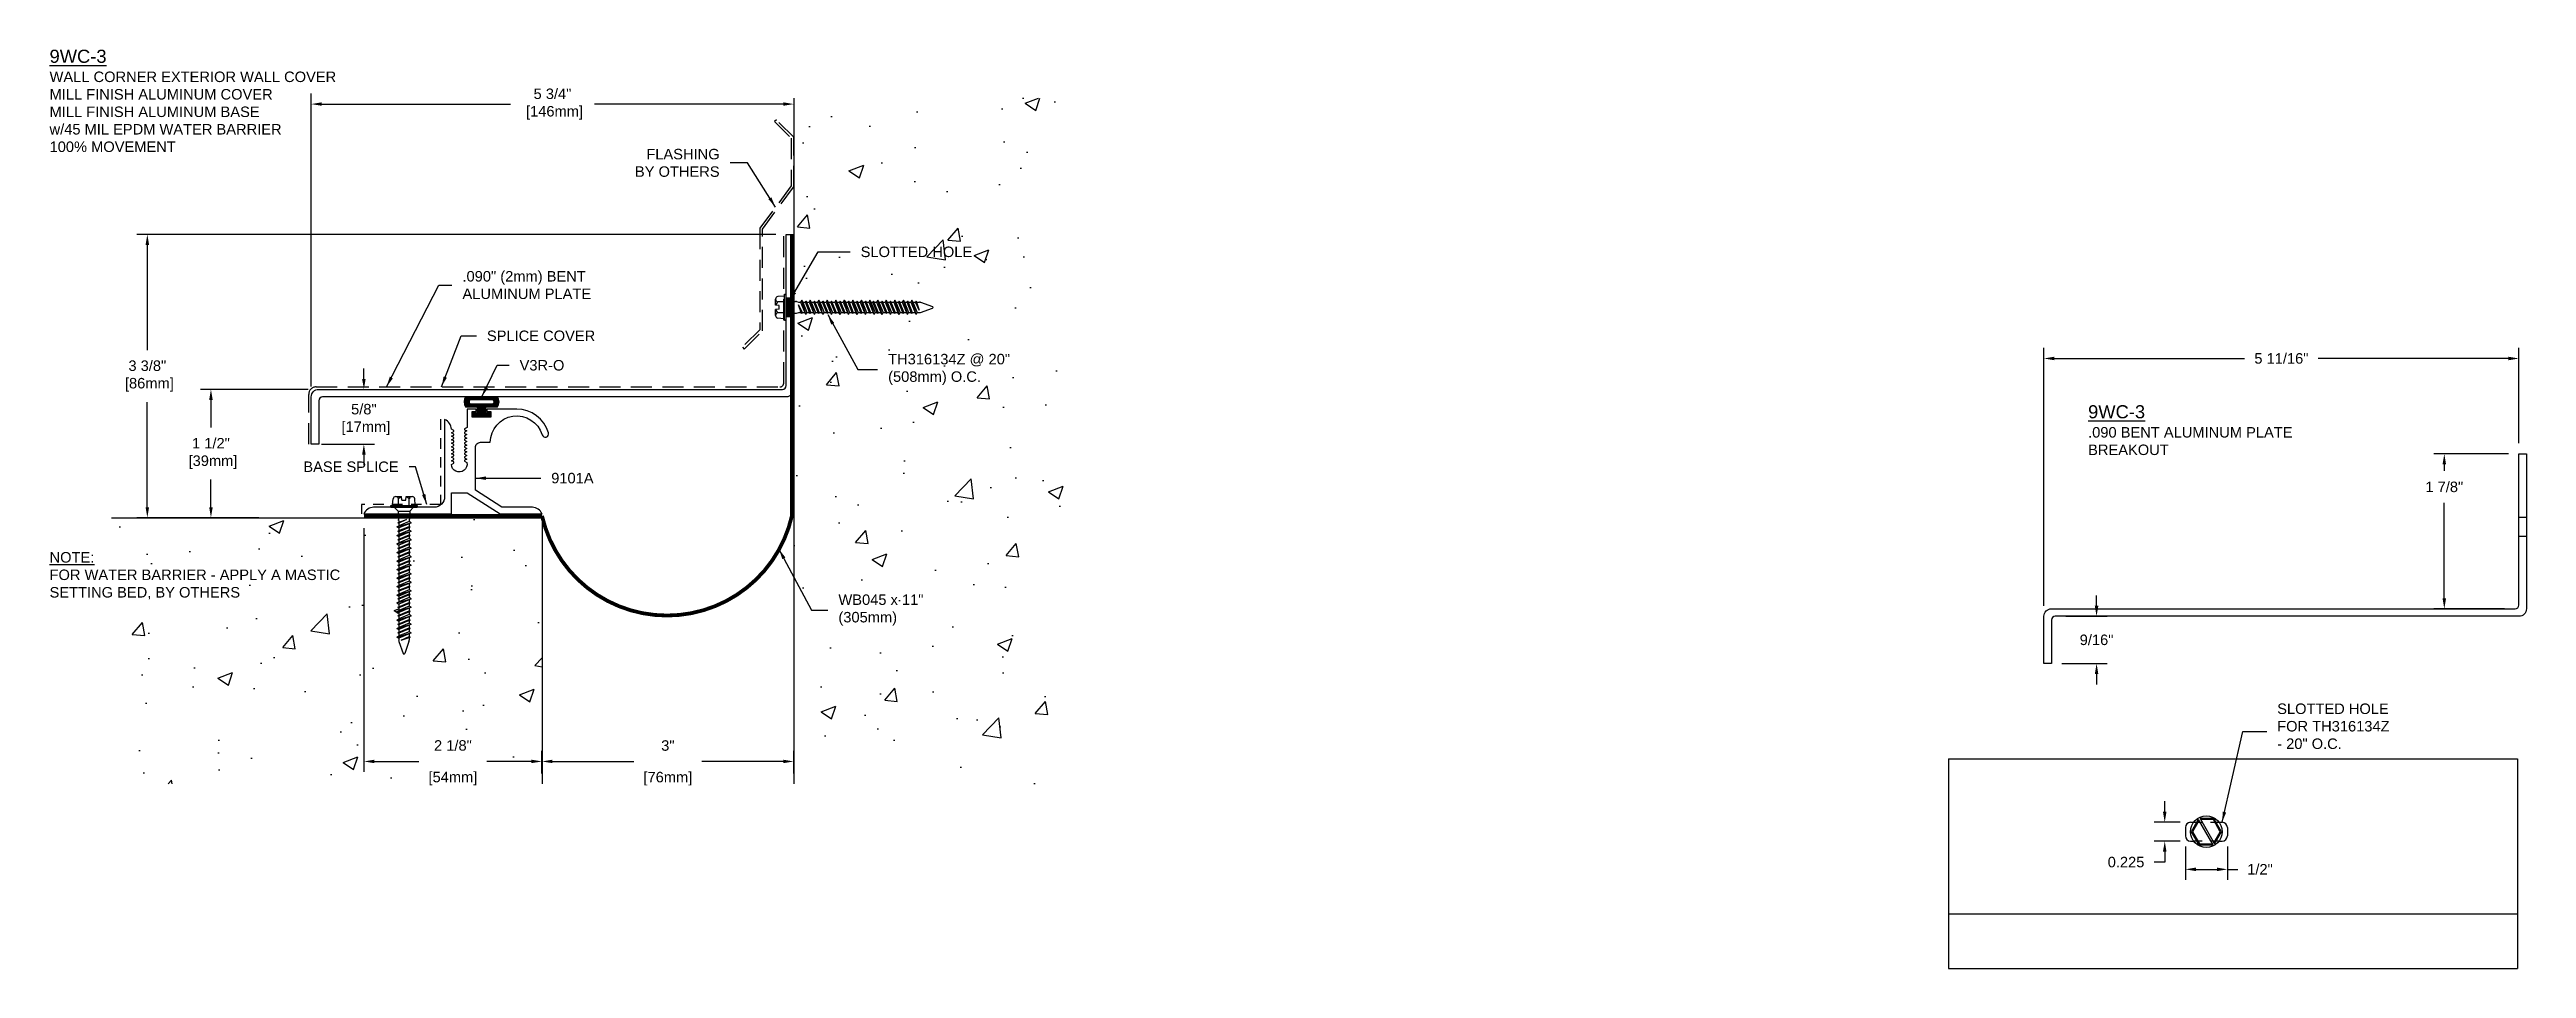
# Model space of a CAD drawing. Header units: inches. Extents: x 1.6 to 31.1, y 1.3 to 12.3.
import ezdxf

# ---------------------------------------------------------------- set-up
doc = ezdxf.new("R2010")
doc.units = ezdxf.units.IN
doc.header["$MEASUREMENT"] = 0
doc.linetypes.add('DASHED2', pattern=[0.375, 0.25, -0.125])
doc.linetypes.add('HIDDEN', pattern=[0.375, 0.25, -0.125])
for name, color, linetype in [('ANCHORS', 4, 'Continuous'), ('CONDITIONS', 1, 'Continuous'), ('DIMENSIONS', 3, 'Continuous'), ('FILLERS', 2, 'Continuous'), ('METALS', 7, 'Continuous'), ('TEXT', 2, 'Continuous')]:
    doc.layers.add(name, color=color, linetype=linetype)
doc.styles.add('ARIAL', font='arial.ttf')
doc.dimstyles.new('ARIAL', dxfattribs={"dimtxt": 0.125, "dimasz": 0.125, "dimexe": 0.125, "dimexo": 0.125, "dimgap": 0.125, "dimtad": 0, "dimtih": 1, "dimtoh": 1, "dimdec": 4, "dimzin": 3, "dimdsep": 46, "dimlunit": 4, "dimtxsty": 'ARIAL', "dimcen": 0.125, "dimadec": 0, "dimazin": 0, "dimtfac": 1, "dimtdec": 4, "dimtofl": 0, "dimtmove": 0, "dimatfit": 3, "dimfxl": 0, "dimfrac": 2, "dimtolj": 1, "dimtzin": 0, "dimarcsym": 0})

# ---------------------------------------------------------------- blocks, each defined once
blk = doc.blocks.new('TH-316134')
for p, q in [((-0.157, 0.019), (0.157, 0.019)), ((-0.157, 0), (-0.157, 0.019)), ((-0.157, 0), (0.157, 0)), ((-0.135, 0.029), (-0.129, 0.1)), ((-0.115, 0), (-0.07, -0.045)), ((-0.097, 0.127), (-0.027, 0.127)), ((-0.065, 0.019), (-0.065, 0.1)), ((-0.023, 0.083), (-0.027, 0.127)), ((-0.023, 0.083), (0.023, 0.083)), ((0.023, 0.083), (0.027, 0.127)), ((0.027, 0.127), (0.097, 0.127)), ((0.064, 0.019), (0.064, 0.1)), ((0.115, 0), (0.07, -0.045)), ((0.135, 0.029), (0.129, 0.1)), ((0.157, 0.019), (0.157, 0)), ((-0.086, -0.234), (0.086, -0.184)), ((-0.086, -0.234), (-0.062, -0.221)), ((-0.086, -0.234), (-0.062, -0.247)), ((-0.086, -0.336), (0.086, -0.285)), ((-0.074, -0.184), (0.032, -0.147)), ((-0.074, -0.184), (-0.062, -0.177)), ((-0.074, -0.184), (-0.062, -0.19)), ((-0.074, -0.285), (0.074, -0.234)), ((-0.074, -0.285), (-0.062, -0.279)), ((-0.074, -0.285), (-0.062, -0.291)), ((-0.07, -0.045), (0.07, -0.045)), ((-0.07, -0.045), (-0.07, -0.112)), ((-0.069, -0.122), (-0.063, -0.148)), ((0.032, -0.147), (-0.062, -0.19)), ((-0.062, -0.177), (0.032, -0.147)), ((-0.062, -0.157), (-0.062, -0.177)), ((0.062, -0.171), (-0.062, -0.221)), ((-0.062, -0.19), (-0.062, -0.221)), ((0.062, -0.197), (-0.062, -0.247)), ((-0.062, -0.279), (0.062, -0.228)), ((0.062, -0.241), (-0.062, -0.291)), ((-0.062, -0.247), (-0.062, -0.279)), ((0.062, -0.272), (-0.062, -0.323)), ((-0.062, -0.291), (-0.062, -0.323)), ((0.062, -0.157), (0.062, -0.171)), ((0.086, -0.184), (0.062, -0.171)), ((0.086, -0.184), (0.062, -0.197)), ((0.062, -0.197), (0.062, -0.228)), ((0.074, -0.234), (0.062, -0.228)), ((0.074, -0.234), (0.062, -0.241)), ((0.062, -0.241), (0.062, -0.272)), ((0.086, -0.285), (0.062, -0.272)), ((0.086, -0.285), (0.062, -0.298)), ((0.069, -0.122), (0.063, -0.148)), ((0.07, -0.045), (0.07, -0.112)), ((-0.086, -0.336), (-0.062, -0.323)), ((-0.086, -0.336), (-0.062, -0.349)), ((-0.086, -0.437), (0.086, -0.387)), ((-0.086, -0.437), (-0.062, -0.425)), ((-0.086, -0.437), (-0.062, -0.45)), ((-0.086, -0.539), (0.086, -0.488)), ((-0.086, -0.539), (-0.062, -0.526)), ((-0.086, -0.539), (-0.062, -0.552)), ((-0.086, -0.641), (0.086, -0.59)), ((-0.074, -0.387), (0.074, -0.336)), ((-0.074, -0.387), (-0.062, -0.381)), ((-0.074, -0.387), (-0.062, -0.393)), ((-0.074, -0.488), (0.074, -0.437)), ((-0.074, -0.488), (-0.062, -0.482)), ((-0.074, -0.488), (-0.062, -0.494)), ((-0.074, -0.59), (0.074, -0.539)), ((-0.074, -0.59), (-0.062, -0.584)), ((-0.074, -0.59), (-0.062, -0.596)), ((0.062, -0.298), (-0.062, -0.349)), ((-0.062, -0.381), (0.062, -0.33)), ((0.062, -0.342), (-0.062, -0.393)), ((-0.062, -0.349), (-0.062, -0.381)), ((0.062, -0.374), (-0.062, -0.425)), ((-0.062, -0.393), (-0.062, -0.425)), ((0.062, -0.4), (-0.062, -0.45)), ((-0.062, -0.482), (0.062, -0.431)), ((0.062, -0.444), (-0.062, -0.494)), ((-0.062, -0.45), (-0.062, -0.482)), ((0.062, -0.475), (-0.062, -0.526)), ((-0.062, -0.494), (-0.062, -0.526)), ((0.062, -0.501), (-0.062, -0.552)), ((-0.062, -0.584), (0.062, -0.533)), ((0.062, -0.545), (-0.062, -0.596)), ((-0.062, -0.552), (-0.062, -0.584)), ((0.062, -0.577), (-0.062, -0.628)), ((0.062, -0.298), (0.062, -0.33)), ((0.074, -0.336), (0.062, -0.33)), ((0.074, -0.336), (0.062, -0.342)), ((0.062, -0.342), (0.062, -0.374)), ((0.086, -0.387), (0.062, -0.374)), ((0.086, -0.387), (0.062, -0.4)), ((0.062, -0.4), (0.062, -0.431)), ((0.074, -0.437), (0.062, -0.431)), ((0.074, -0.437), (0.062, -0.444)), ((0.062, -0.444), (0.062, -0.475)), ((0.086, -0.488), (0.062, -0.475)), ((0.086, -0.488), (0.062, -0.501)), ((0.062, -0.501), (0.062, -0.533)), ((0.074, -0.539), (0.062, -0.533)), ((0.074, -0.539), (0.062, -0.545)), ((0.062, -0.545), (0.062, -0.577)), ((0.086, -0.59), (0.062, -0.577)), ((0.086, -0.59), (0.062, -0.603)), ((-0.086, -0.641), (-0.062, -0.628)), ((-0.086, -0.641), (-0.062, -0.654)), ((-0.086, -0.742), (0.086, -0.691)), ((-0.086, -0.742), (-0.062, -0.729)), ((-0.086, -0.742), (-0.062, -0.755)), ((-0.086, -0.844), (0.086, -0.793)), ((-0.086, -0.844), (-0.062, -0.831)), ((-0.086, -0.844), (-0.062, -0.857)), ((-0.074, -0.691), (0.074, -0.641)), ((-0.074, -0.691), (-0.062, -0.685)), ((-0.074, -0.691), (-0.062, -0.698)), ((-0.074, -0.793), (0.074, -0.742)), ((-0.074, -0.793), (-0.062, -0.787)), ((-0.074, -0.793), (-0.062, -0.799)), ((-0.074, -0.895), (0.074, -0.844)), ((-0.062, -0.596), (-0.062, -0.628)), ((0.062, -0.603), (-0.062, -0.654)), ((-0.062, -0.685), (0.062, -0.634)), ((0.062, -0.647), (-0.062, -0.698)), ((-0.062, -0.654), (-0.062, -0.685)), ((0.062, -0.678), (-0.062, -0.729)), ((-0.062, -0.698), (-0.062, -0.729)), ((0.062, -0.704), (-0.062, -0.755)), ((-0.062, -0.787), (0.062, -0.736)), ((0.062, -0.748), (-0.062, -0.799)), ((-0.062, -0.755), (-0.062, -0.787)), ((0.062, -0.78), (-0.062, -0.831)), ((-0.062, -0.799), (-0.062, -0.831)), ((0.062, -0.806), (-0.062, -0.857)), ((-0.062, -0.888), (0.062, -0.838)), ((0.062, -0.85), (-0.062, -0.901)), ((-0.062, -0.857), (-0.062, -0.888)), ((0.062, -0.882), (-0.062, -0.932)), ((0.062, -0.603), (0.062, -0.634)), ((0.074, -0.641), (0.062, -0.634)), ((0.074, -0.641), (0.062, -0.647)), ((0.062, -0.647), (0.062, -0.678)), ((0.086, -0.691), (0.062, -0.678)), ((0.086, -0.691), (0.062, -0.704)), ((0.062, -0.704), (0.062, -0.736)), ((0.074, -0.742), (0.062, -0.736)), ((0.074, -0.742), (0.062, -0.748)), ((0.062, -0.748), (0.062, -0.78)), ((0.086, -0.793), (0.062, -0.78)), ((0.086, -0.793), (0.062, -0.806)), ((0.062, -0.806), (0.062, -0.838)), ((0.074, -0.844), (0.062, -0.838)), ((0.074, -0.844), (0.062, -0.85)), ((0.062, -0.85), (0.062, -0.882)), ((0.086, -0.895), (0.062, -0.882)), ((-0.086, -0.945), (0.086, -0.895)), ((-0.086, -0.945), (-0.062, -0.932)), ((-0.086, -0.945), (-0.062, -0.958)), ((-0.086, -1.047), (0.086, -0.996)), ((-0.086, -1.047), (-0.062, -1.034)), ((-0.086, -1.047), (-0.062, -1.06)), ((-0.086, -1.141), (0.086, -1.09)), ((-0.086, -1.141), (-0.062, -1.128)), ((-0.086, -1.141), (-0.062, -1.154)), ((-0.074, -0.895), (-0.062, -0.888)), ((-0.074, -0.895), (-0.062, -0.901)), ((-0.074, -0.996), (0.074, -0.945)), ((-0.074, -0.996), (-0.062, -0.99)), ((-0.074, -0.996), (-0.062, -1.002)), ((-0.074, -1.09), (0.074, -1.039)), ((-0.074, -1.09), (-0.062, -1.084)), ((-0.074, -1.09), (-0.062, -1.096)), ((-0.074, -1.191), (0.074, -1.141)), ((-0.062, -0.901), (-0.062, -0.932)), ((0.062, -0.907), (-0.062, -0.958)), ((-0.062, -0.99), (0.062, -0.939)), ((0.062, -0.951), (-0.062, -1.002)), ((-0.062, -0.958), (-0.062, -0.99)), ((0.062, -0.983), (-0.062, -1.034)), ((-0.062, -1.002), (-0.062, -1.034)), ((0.062, -1.009), (-0.062, -1.06)), ((-0.062, -1.084), (0.062, -1.033)), ((0.062, -1.045), (-0.062, -1.096)), ((-0.062, -1.052), (-0.062, -1.084)), ((0.062, -1.077), (-0.062, -1.128)), ((-0.062, -1.096), (-0.062, -1.128)), ((0.062, -1.103), (-0.062, -1.154)), ((-0.062, -1.185), (0.062, -1.134)), ((0.062, -1.147), (-0.062, -1.198)), ((-0.062, -1.154), (-0.062, -1.185)), ((0.062, -1.178), (-0.062, -1.229)), ((0.086, -0.895), (0.062, -0.907)), ((0.062, -0.907), (0.062, -0.939)), ((0.074, -0.945), (0.062, -0.939)), ((0.074, -0.945), (0.062, -0.951)), ((0.062, -0.951), (0.062, -0.983)), ((0.086, -0.996), (0.062, -0.983)), ((0.086, -0.996), (0.062, -1.009)), ((0.062, -1.001), (0.062, -1.033)), ((0.074, -1.039), (0.062, -1.033)), ((0.074, -1.039), (0.062, -1.045)), ((0.062, -1.045), (0.062, -1.077)), ((0.086, -1.09), (0.062, -1.077)), ((0.086, -1.09), (0.062, -1.103)), ((0.062, -1.103), (0.062, -1.134)), ((0.074, -1.141), (0.062, -1.134)), ((0.074, -1.141), (0.062, -1.147)), ((0.062, -1.147), (0.062, -1.178)), ((0.086, -1.191), (0.062, -1.178)), ((-0.086, -1.242), (0.086, -1.191)), ((-0.086, -1.242), (-0.062, -1.229)), ((-0.086, -1.242), (-0.062, -1.255)), ((-0.086, -1.344), (0.086, -1.293)), ((-0.086, -1.344), (-0.062, -1.331)), ((-0.086, -1.344), (-0.062, -1.357)), ((-0.086, -1.445), (0.086, -1.395)), ((-0.086, -1.445), (-0.062, -1.432)), ((-0.086, -1.445), (-0.062, -1.458)), ((-0.074, -1.191), (-0.062, -1.185)), ((-0.074, -1.191), (-0.062, -1.198)), ((-0.074, -1.293), (0.074, -1.242)), ((-0.074, -1.293), (-0.062, -1.287)), ((-0.074, -1.293), (-0.062, -1.299)), ((-0.074, -1.395), (0.074, -1.344)), ((-0.074, -1.395), (-0.062, -1.388)), ((-0.074, -1.395), (-0.062, -1.401)), ((-0.074, -1.496), (0.074, -1.445)), ((-0.062, -1.198), (-0.062, -1.229)), ((0.062, -1.204), (-0.062, -1.255)), ((-0.062, -1.287), (0.062, -1.236)), ((0.062, -1.248), (-0.062, -1.299)), ((-0.062, -1.255), (-0.062, -1.287)), ((0.062, -1.28), (-0.062, -1.331)), ((-0.062, -1.299), (-0.062, -1.331)), ((0.062, -1.306), (-0.062, -1.357)), ((-0.062, -1.388), (0.062, -1.338)), ((0.062, -1.35), (-0.062, -1.401)), ((-0.062, -1.357), (-0.062, -1.388)), ((0.062, -1.382), (-0.062, -1.432)), ((-0.062, -1.401), (-0.062, -1.432)), ((0.062, -1.407), (-0.062, -1.458)), ((-0.062, -1.49), (0.062, -1.439)), ((0.062, -1.451), (-0.062, -1.502)), ((-0.062, -1.458), (-0.062, -1.49)), ((0.086, -1.191), (0.062, -1.204)), ((0.062, -1.204), (0.062, -1.236)), ((0.074, -1.242), (0.062, -1.236)), ((0.074, -1.242), (0.062, -1.248)), ((0.062, -1.248), (0.062, -1.28)), ((0.086, -1.293), (0.062, -1.28)), ((0.086, -1.293), (0.062, -1.306)), ((0.062, -1.306), (0.062, -1.338)), ((0.074, -1.344), (0.062, -1.338)), ((0.074, -1.344), (0.062, -1.35)), ((0.062, -1.35), (0.062, -1.382)), ((0.086, -1.395), (0.062, -1.382)), ((0.086, -1.395), (0.062, -1.407)), ((0.062, -1.407), (0.062, -1.439)), ((0.074, -1.445), (0.062, -1.439)), ((0.074, -1.445), (0.062, -1.451)), ((0.062, -1.451), (0.062, -1.483)), ((-0.086, -1.547), (0.086, -1.496)), ((-0.086, -1.547), (-0.062, -1.534)), ((-0.086, -1.547), (-0.062, -1.56)), ((-0.074, -1.496), (-0.062, -1.49)), ((-0.074, -1.496), (-0.062, -1.502)), ((0.062, -1.483), (-0.062, -1.534)), ((-0.062, -1.502), (-0.062, -1.534)), ((0.062, -1.509), (-0.062, -1.56)), ((-0.062, -1.56), (-0.062, -1.586)), ((-0.06, -1.601), (-0.01, -1.744)), ((-0.034, -1.584), (0.062, -1.541)), ((-0.034, -1.584), (0.074, -1.547)), ((0.062, -1.553), (-0.034, -1.584)), ((0.06, -1.601), (0.01, -1.744)), ((0.086, -1.496), (0.062, -1.483)), ((0.086, -1.496), (0.062, -1.509)), ((0.062, -1.509), (0.062, -1.541)), ((0.074, -1.547), (0.062, -1.541)), ((0.074, -1.547), (0.062, -1.553)), ((0.062, -1.553), (0.062, -1.586))]:
    blk.add_line(p, q)
for centre, radius, start, end in [((-0.146, 0.03), 0.0112, 270, 355), ((-0.097, 0.095), 0.0327, 9.285, 170.715), ((0, 0.038), 0.0896, 107.4215, 136.0407), ((0, 0.038), 0.0896, 43.9593, 72.5785), ((0.097, 0.095), 0.0327, 9.285, 170.715), ((0.146, 0.03), 0.0112, 185, 270), ((-0.023, -0.112), 0.0465, 180, 191.9357), ((-0.109, -0.157), 0.0465, 0, 11.9357), ((0.109, -0.157), 0.0465, 168.0643, 180), ((0.023, -0.112), 0.0465, 348.0643, 0), ((-0.016, -1.586), 0.0465, 180, 199.3058), ((0, -1.739), 0.0106, 204.1001, 335.8999), ((0.016, -1.586), 0.0465, 340.6942, 0)]:
    blk.add_arc(centre, radius, start, end)
blk = doc.blocks.new('TH316134')
blk.add_blockref('TH-316134', (0, 0))
blk = doc.blocks.new('*D3')
at = {"layer": 'Defpoints', "color": 0}
for p in [(4.769, 8.25), (3.485, 6.72), (4.179, 6.72)]:
    blk.add_point(p, dxfattribs=at)
at = {"layer": 'DIMENSIONS', "color": 0, "lineweight": -2}
for p, q in [((4.644, 8.25), (3.36, 8.25)), ((3.485, 8.125), (3.485, 7.795)), ((3.485, 6.845), (3.485, 7.174)), ((4.054, 6.72), (3.36, 6.72))]:
    blk.add_line(p, q, dxfattribs=at)
at = {"layer": 'DIMENSIONS', "color": 0}
for points in [[(3.464, 8.125), (3.506, 8.125), (3.485, 8.25)], [(3.464, 6.845), (3.506, 6.845), (3.485, 6.72)]]:
    blk.add_solid(points, dxfattribs=at)
at = {"layer": 'DIMENSIONS', "color": 0, "insert": (3.485, 7.485), "char_height": 0.125, "attachment_point": 5, "style": 'ARIAL'}
blk.add_mtext('\\A1;1 1/2"\\P [39mm]', dxfattribs=at)
blk = doc.blocks.new('*D4')
at = {"layer": 'Defpoints', "color": 0}
for p in [(5.307, 6.72), (7.429, 3.815), (7.429, 3.547)]:
    blk.add_point(p, dxfattribs=at)
at = {"layer": 'DIMENSIONS', "color": 0, "lineweight": -2}
for p, q in [((5.307, 6.595), (5.307, 3.69)), ((7.429, 3.672), (7.429, 3.94)), ((5.432, 3.815), (5.963, 3.815)), ((7.304, 3.815), (6.772, 3.815))]:
    blk.add_line(p, q, dxfattribs=at)
at = {"layer": 'DIMENSIONS', "color": 0}
for points in [[(5.432, 3.836), (5.432, 3.795), (5.307, 3.815)], [(7.304, 3.836), (7.304, 3.795), (7.429, 3.815)]]:
    blk.add_solid(points, dxfattribs=at)
at = {"layer": 'DIMENSIONS', "color": 0, "char_height": 0.125, "attachment_point": 5, "style": 'ARIAL'}
for s, insert in [('\\A1;2 1/8"', (6.368, 4.005)), ('\\A1;[54mm]', (6.368, 3.611))]:
    blk.add_mtext(s, dxfattribs=dict(at, insert=insert))
blk = doc.blocks.new('*D5')
at = {"layer": 'Defpoints', "color": 0}
for p in [(4.769, 8.25), (4.679, 7.597), (5.307, 7.597)]:
    blk.add_point(p, dxfattribs=at)
at = {"layer": 'DIMENSIONS', "color": 0, "lineweight": -2}
for p, q in [((5.307, 8.375), (5.307, 8.5)), ((4.894, 8.25), (5.432, 8.25)), ((4.804, 7.597), (5.432, 7.597)), ((5.307, 7.472), (5.307, 7.347))]:
    blk.add_line(p, q, dxfattribs=at)
at = {"layer": 'DIMENSIONS', "color": 0}
for points in [[(5.286, 8.375), (5.328, 8.375), (5.307, 8.25)], [(5.286, 7.472), (5.328, 7.472), (5.307, 7.597)]]:
    blk.add_solid(points, dxfattribs=at)
at = {"layer": 'DIMENSIONS', "color": 0, "insert": (5.307, 7.891), "char_height": 0.125, "attachment_point": 5, "style": 'ARIAL'}
blk.add_mtext('\\A1;5/8"\\P [17mm]', dxfattribs=at)
blk = doc.blocks.new('*D6')
at = {"layer": 'Defpoints', "color": 0}
for p in [(7.429, 3.547), (10.429, 3.815), (10.429, 3.547)]:
    blk.add_point(p, dxfattribs=at)
at = {"layer": 'DIMENSIONS', "color": 0, "lineweight": -2}
for p, q in [((7.429, 3.672), (7.429, 3.94)), ((10.429, 3.672), (10.429, 3.94)), ((7.554, 3.815), (8.525, 3.815)), ((10.304, 3.815), (9.334, 3.815))]:
    blk.add_line(p, q, dxfattribs=at)
at = {"layer": 'DIMENSIONS', "color": 0}
for points in [[(7.554, 3.836), (7.554, 3.795), (7.429, 3.815)], [(10.304, 3.836), (10.304, 3.795), (10.429, 3.815)]]:
    blk.add_solid(points, dxfattribs=at)
at = {"layer": 'DIMENSIONS', "color": 0, "char_height": 0.125, "attachment_point": 5, "style": 'ARIAL'}
for s, insert in [('\\A1;3"', (8.929, 4.004)), ('\\A1;[76mm]', (8.929, 3.61))]:
    blk.add_mtext(s, dxfattribs=dict(at, insert=insert))
blk = doc.blocks.new('*D7')
at = {"layer": 'Defpoints', "color": 0}
for p in [(10.429, 11.72), (10.429, 11.65), (4.679, 8.16)]:
    blk.add_point(p, dxfattribs=at)
at = {"layer": 'DIMENSIONS', "color": 0, "lineweight": -2}
for p, q in [((4.679, 8.285), (4.679, 11.775)), ((4.804, 11.65), (7.053, 11.65)), ((10.304, 11.65), (8.056, 11.65)), ((10.429, 11.595), (10.429, 11.525))]:
    blk.add_line(p, q, dxfattribs=at)
at = {"layer": 'DIMENSIONS', "color": 0}
for points in [[(4.804, 11.671), (4.804, 11.63), (4.679, 11.65)], [(10.304, 11.671), (10.304, 11.63), (10.429, 11.65)]]:
    blk.add_solid(points, dxfattribs=at)
at = {"layer": 'DIMENSIONS', "color": 0, "insert": (7.554, 11.65), "char_height": 0.125, "attachment_point": 5, "style": 'ARIAL'}
blk.add_mtext('\\A1;5 3/4"\\P [146mm]', dxfattribs=at)
blk = doc.blocks.new('9101a')
blk.add_lwpolyline([(-0.925, 0.836), (-0.897, 0.822), (-0.925, 0.807), (-0.925, 0.795), (-0.897, 0.78), (-0.925, 0.766), (-0.925, 0.753), (-0.897, 0.739), (-0.925, 0.724), (-0.925, 0.711), (-0.897, 0.697), (-0.925, 0.682), (-0.925, 0.67), (-0.897, 0.655), (-0.925, 0.641), (-0.925, 0.628), (-0.895, 0.613, -1.093785), (-1.08, 0.591), (-1.049, 0.607), (-1.049, 0.62), (-1.077, 0.634), (-1.049, 0.649), (-1.049, 0.661), (-1.077, 0.676), (-1.049, 0.691), (-1.049, 0.703), (-1.077, 0.718), (-1.049, 0.732), (-1.049, 0.745), (-1.077, 0.759), (-1.049, 0.774), (-1.049, 0.786), (-1.077, 0.801), (-1.049, 0.816), (-1.049, 0.828), (-1.077, 0.843), (-1.049, 0.857), (-1.049, 0.87), (-1.077, 0.884), (-1.049, 0.899), (-1.049, 0.911), (-1.077, 0.926), (-1.049, 0.941), (-1.049, 0.953), (-1.077, 0.968), (-1.049, 0.982), (-1.049, 0.995), (-1.08, 1.011, 0.304337), (-1.16, 1.125), (-1.16, 0.205, -0.414214), (-1.285, 0.08), (-2.006, 0.08, 0.310805), (-2.123, 0), (-1.08, 0), (-1.08, 0.25), (-0.89, 0.25), (-0.5, 0), (0, 0, 0.306943), (-0.115, 0.08), (-0.477, 0.08), (-0.793, 0.283), (-0.793, 0.792, -0.414214), (-0.731, 0.854), (-0.616, 0.854, -0.865696), (0.001, 0.944, 1), (0.078, 0.966, 0.330951), (-0.301, 1.25), (-0.658, 1.25), (-0.658, 1.22), (-0.608, 1.22), (-0.608, 1.152), (-0.833, 1.152), (-0.833, 1.22), (-0.783, 1.22), (-0.783, 1.25), (-0.893, 1.25), (-0.893, 1.032), (-0.925, 1.016), (-0.925, 1.003), (-0.897, 0.989), (-0.925, 0.974), (-0.925, 0.961), (-0.897, 0.947), (-0.925, 0.932), (-0.925, 0.92), (-0.897, 0.905), (-0.925, 0.891), (-0.925, 0.878), (-0.897, 0.864), (-0.925, 0.849)], format="xyb", close=True)
blk = doc.blocks.new('V3Rb')
h = blk.add_hatch()
h.set_pattern_fill('NET', color=256, scale=0.1, angle=45, style=0)
h.set_pattern_definition([(45, (-6.708764, -7.902333), (-0.008838835, 0.008838835), []), (135, (-6.708764, -7.902333), (-0.008838835, -0.008838835), [])])
h.paths.add_polyline_path([(0.189, 0.227), (-0.189, 0.227, 0.336159), (-0.189, 0.11), (-0.053, 0.11), (-0.053, 0.035), (-0.108, 0.035), (-0.108, 0), (0.108, 0), (0.108, 0.035), (0.052, 0.035), (0.052, 0.11), (0.15, 0.11), (0.189, 0.11, 0.336159)])
h.paths.add_polyline_path([(0.136, 0.142), (-0.136, 0.142, -0.325717), (-0.136, 0.196), (0.136, 0.196, -0.325717)], flags=16)
blk.add_lwpolyline([(0.189, 0.11, 0.336159), (0.189, 0.227), (-0.189, 0.227, 0.336159), (-0.189, 0.11), (-0.053, 0.11), (-0.053, 0.035), (-0.108, 0.035), (-0.108, 0), (0.108, 0), (0.108, 0.035), (0.052, 0.035), (0.052, 0.11), (0.189, 0.11)], format="xyb")
blk.add_lwpolyline([(0.136, 0.196, -0.325717), (0.136, 0.142), (-0.136, 0.142, -0.325717), (-0.136, 0.196)], format="xyb", close=True)
blk = doc.blocks.new('*D9')
at = {"layer": 'Defpoints', "color": 0}
for p in [(2.727, 10.097), (10.339, 10.097), (4.179, 6.72)]:
    blk.add_point(p, dxfattribs=at)
at = {"layer": 'DIMENSIONS', "color": 0, "lineweight": -2}
for p, q in [((10.214, 10.097), (2.602, 10.097)), ((2.727, 9.972), (2.727, 8.719)), ((2.727, 6.845), (2.727, 8.098)), ((4.054, 6.72), (2.602, 6.72))]:
    blk.add_line(p, q, dxfattribs=at)
at = {"layer": 'DIMENSIONS', "color": 0}
for points in [[(2.706, 9.972), (2.748, 9.972), (2.727, 10.097)], [(2.706, 6.845), (2.748, 6.845), (2.727, 6.72)]]:
    blk.add_solid(points, dxfattribs=at)
at = {"layer": 'DIMENSIONS', "color": 0, "insert": (2.727, 8.409), "char_height": 0.125, "attachment_point": 5, "style": 'ARIAL'}
blk.add_mtext('\\A1;3 3/8"\\P [86mm]', dxfattribs=at)
blk = doc.blocks.new('*D10')
at = {"layer": 'Defpoints', "color": 0}
for p in [(25.323, 8.618), (30.983, 7.482), (25.323, 5.545)]:
    blk.add_point(p, dxfattribs=at)
at = {"layer": 'DIMENSIONS', "color": 0, "lineweight": -2}
for p, q in [((25.323, 5.67), (25.323, 8.743)), ((25.448, 8.618), (27.713, 8.618)), ((30.858, 8.618), (28.592, 8.618)), ((30.983, 7.607), (30.983, 8.743))]:
    blk.add_line(p, q, dxfattribs=at)
at = {"layer": 'DIMENSIONS', "color": 0}
for points in [[(25.448, 8.639), (25.448, 8.597), (25.323, 8.618)], [(30.858, 8.639), (30.858, 8.597), (30.983, 8.618)]]:
    blk.add_solid(points, dxfattribs=at)
at = {"layer": 'DIMENSIONS', "color": 0, "insert": (28.153, 8.618), "char_height": 0.125, "attachment_point": 5, "style": 'ARIAL'}
blk.add_mtext('\\A1;5 11/16"', dxfattribs=at)
blk = doc.blocks.new('*D11')
at = {"layer": 'Defpoints', "color": 0}
for p in [(25.458, 5.545), (25.951, 5.545), (25.413, 4.982)]:
    blk.add_point(p, dxfattribs=at)
at = {"layer": 'DIMENSIONS', "color": 0, "lineweight": -2}
for p, q in [((25.951, 5.67), (25.951, 5.795)), ((25.583, 5.545), (26.076, 5.545)), ((25.538, 4.982), (26.076, 4.982)), ((25.951, 4.857), (25.951, 4.732))]:
    blk.add_line(p, q, dxfattribs=at)
at = {"layer": 'DIMENSIONS', "color": 0}
for points in [[(25.93, 5.67), (25.972, 5.67), (25.951, 5.545)], [(25.93, 4.857), (25.972, 4.857), (25.951, 4.982)]]:
    blk.add_solid(points, dxfattribs=at)
at = {"layer": 'DIMENSIONS', "color": 0, "insert": (25.951, 5.264), "char_height": 0.125, "attachment_point": 5, "style": 'ARIAL'}
blk.add_mtext('\\A1;9/16"', dxfattribs=at)
blk = doc.blocks.new('*D12')
at = {"layer": 'Defpoints', "color": 0}
for p in [(30.983, 7.482), (30.094, 5.635), (30.938, 5.635)]:
    blk.add_point(p, dxfattribs=at)
at = {"layer": 'DIMENSIONS', "color": 0, "lineweight": -2}
for p, q in [((30.858, 7.482), (29.969, 7.482)), ((30.094, 7.357), (30.094, 7.277)), ((30.094, 5.76), (30.094, 6.898)), ((30.813, 5.635), (29.969, 5.635))]:
    blk.add_line(p, q, dxfattribs=at)
at = {"layer": 'DIMENSIONS', "color": 0}
for points in [[(30.073, 7.357), (30.115, 7.357), (30.094, 7.482)], [(30.073, 5.76), (30.115, 5.76), (30.094, 5.635)]]:
    blk.add_solid(points, dxfattribs=at)
at = {"layer": 'DIMENSIONS', "color": 0, "insert": (30.094, 7.087), "char_height": 0.125, "attachment_point": 5, "style": 'ARIAL'}
blk.add_mtext('\\A1;1 7/8"', dxfattribs=at)
blk = doc.blocks.new('*D19')
at = {"layer": 'Defpoints', "color": 0}
for p in [(27.009, 2.928), (27.509, 2.928), (27.509, 2.529)]:
    blk.add_point(p, dxfattribs=at)
at = {"layer": 'DIMENSIONS', "color": 0, "lineweight": -2}
for p, q in [((27.009, 2.803), (27.009, 2.404)), ((27.509, 2.803), (27.509, 2.404)), ((27.134, 2.529), (27.384, 2.529)), ((27.509, 2.529), (27.634, 2.529))]:
    blk.add_line(p, q, dxfattribs=at)
at = {"layer": 'DIMENSIONS', "color": 0}
for points in [[(27.134, 2.55), (27.134, 2.508), (27.009, 2.529)], [(27.384, 2.55), (27.384, 2.508), (27.509, 2.529)]]:
    blk.add_solid(points, dxfattribs=at)
at = {"layer": 'DIMENSIONS', "color": 0, "insert": (27.898, 2.529), "char_height": 0.125, "attachment_point": 5, "style": 'ARIAL'}
blk.add_mtext('\\A1;1/2"', dxfattribs=at)
blk = doc.blocks.new('*D20')
at = {"layer": 'Defpoints', "color": 0}
for p in [(27.072, 3.09), (26.763, 2.865), (27.072, 2.865)]:
    blk.add_point(p, dxfattribs=at)
at = {"layer": 'DIMENSIONS', "color": 0, "lineweight": -2}
for p, q in [((26.763, 3.215), (26.763, 3.34)), ((26.947, 3.09), (26.638, 3.09)), ((26.947, 2.865), (26.638, 2.865)), ((26.763, 2.74), (26.763, 2.615)), ((26.763, 2.615), (26.638, 2.615))]:
    blk.add_line(p, q, dxfattribs=at)
at = {"layer": 'DIMENSIONS', "color": 0}
for points in [[(26.742, 3.215), (26.784, 3.215), (26.763, 3.09)], [(26.742, 2.74), (26.784, 2.74), (26.763, 2.865)]]:
    blk.add_solid(points, dxfattribs=at)
at = {"layer": 'DIMENSIONS', "color": 0, "insert": (26.302, 2.615), "char_height": 0.125, "attachment_point": 5, "style": 'ARIAL'}
blk.add_mtext('\\A1;0.225', dxfattribs=at)
blk = doc.blocks.new('tapcon head')
for p, q in [((-0.097, 0.144), (0.076, -0.156)), ((-0.076, 0.156), (0.097, -0.144))]:
    blk.add_line(p, q)
for points in [[(-0.097, 0.144), (-0.18, 0), (-0.09, -0.156), (0.076, -0.156)], [(-0.09, 0.131), (-0.166, 0), (-0.083, -0.144), (0.069, -0.144)], [(0.097, -0.144), (0.18, 0), (0.09, 0.156), (-0.076, 0.156)], [(0.09, -0.131), (0.166, 0), (0.083, 0.144), (-0.069, 0.144)]]:
    blk.add_lwpolyline(points)
blk.add_circle((0, 0), 0.188)

msp = doc.modelspace()

# ---------------------------------------------------------------- hatches: boundary and pattern name
at = {"layer": 'CONDITIONS'}
h = msp.add_hatch(dxfattribs=at)
h.set_pattern_fill('AR-CONC', color=256, scale=0.25, style=0)
h.paths.add_polyline_path([(13.65945, 11.71983), (10.42928, 11.71983), (10.42928, 9.29327), (10.44196, 9.29059, 0.05212645), (10.45157, 9.28958), (10.46495, 9.28958), (10.47787, 9.31358), (10.49079, 9.28958), (10.52249, 9.28958), (10.52865, 9.30103), (10.53481, 9.28958), (10.56651, 9.28958), (10.57943, 9.31358), (10.59236, 9.28958), (10.62405, 9.28958), (10.63021, 9.30103), (10.63638, 9.28958), (10.66807, 9.28958), (10.681, 9.31358), (10.69392, 9.28958), (10.72561, 9.28958), (10.73178, 9.30103), (10.73794, 9.28958), (10.76963, 9.28958), (10.78256, 9.31358), (10.79548, 9.28958), (10.82718, 9.28958), (10.83334, 9.30103), (10.8395, 9.28958), (10.8712, 9.28958), (10.88412, 9.31358), (10.89704, 9.28958), (10.92874, 9.28958), (10.9349, 9.30103), (10.94106, 9.28958), (10.97276, 9.28958), (10.98568, 9.31358), (10.99861, 9.28958), (11.0303, 9.28958), (11.03646, 9.30103), (11.04263, 9.28958), (11.07432, 9.28958), (11.08725, 9.31358), (11.10017, 9.28958), (11.13186, 9.28958), (11.13803, 9.30103), (11.14419, 9.28958), (11.17588, 9.28958), (11.18881, 9.31358), (11.20173, 9.28958), (11.23343, 9.28958), (11.23959, 9.30103), (11.24575, 9.28958), (11.27745, 9.28958), (11.29037, 9.31358), (11.30329, 9.28958), (11.32718, 9.28958), (11.33334, 9.30103), (11.3395, 9.28958), (11.3712, 9.28958), (11.38412, 9.31358), (11.39704, 9.28958), (11.42874, 9.28958), (11.4349, 9.30103), (11.44106, 9.28958), (11.47276, 9.28958), (11.48568, 9.31358), (11.49861, 9.28958), (11.5303, 9.28958), (11.53646, 9.30103), (11.54263, 9.28958), (11.57432, 9.28958), (11.58725, 9.31358), (11.60017, 9.28958), (11.63186, 9.28958), (11.63803, 9.30103), (11.64419, 9.28958), (11.67588, 9.28958), (11.68881, 9.31358), (11.70173, 9.28958), (11.73343, 9.28958), (11.73959, 9.30103), (11.74575, 9.28958), (11.77745, 9.28958), (11.79037, 9.31358), (11.80329, 9.28958), (11.83499, 9.28958), (11.84115, 9.30103), (11.84731, 9.28958), (11.88785, 9.28958), (12.03636, 9.23756, -0.77412328), (12.03636, 9.21711), (11.88785, 9.16508), (11.85408, 9.16508), (11.84115, 9.14108), (11.82823, 9.16508), (11.79653, 9.16508), (11.79037, 9.15364), (11.78421, 9.16508), (11.75251, 9.16508), (11.73959, 9.14108), (11.72666, 9.16508), (11.69497, 9.16508), (11.68881, 9.15364), (11.68264, 9.16508), (11.65095, 9.16508), (11.63803, 9.14108), (11.6251, 9.16508), (11.59341, 9.16508), (11.58725, 9.15364), (11.58108, 9.16508), (11.54939, 9.16508), (11.53646, 9.14108), (11.52354, 9.16508), (11.49185, 9.16508), (11.48568, 9.15364), (11.47952, 9.16508), (11.44783, 9.16508), (11.4349, 9.14108), (11.42198, 9.16508), (11.39028, 9.16508), (11.38412, 9.15364), (11.37796, 9.16508), (11.35408, 9.16508), (11.34115, 9.14108), (11.32823, 9.16508), (11.29653, 9.16508), (11.29037, 9.15364), (11.28421, 9.16508), (11.25251, 9.16508), (11.23959, 9.14108), (11.22666, 9.16508), (11.19497, 9.16508), (11.18881, 9.15364), (11.18264, 9.16508), (11.15095, 9.16508), (11.13803, 9.14108), (11.1251, 9.16508), (11.09341, 9.16508), (11.08725, 9.15364), (11.08108, 9.16508), (11.04939, 9.16508), (11.03646, 9.14108), (11.02354, 9.16508), (10.99185, 9.16508), (10.98568, 9.15364), (10.97952, 9.16508), (10.94783, 9.16508), (10.9349, 9.14108), (10.92198, 9.16508), (10.89028, 9.16508), (10.88412, 9.15364), (10.87796, 9.16508), (10.84626, 9.16508), (10.83334, 9.14108), (10.82041, 9.16508), (10.78872, 9.16508), (10.78256, 9.15364), (10.77639, 9.16508), (10.7447, 9.16508), (10.73178, 9.14108), (10.71885, 9.16508), (10.68716, 9.16508), (10.681, 9.15364), (10.67483, 9.16508), (10.64314, 9.16508), (10.63021, 9.14108), (10.61729, 9.16508), (10.5856, 9.16508), (10.57943, 9.15364), (10.57327, 9.16508), (10.54158, 9.16508), (10.52865, 9.14108), (10.51573, 9.16508), (10.48403, 9.16508), (10.47787, 9.15364), (10.47171, 9.16508), (10.45157, 9.16508, 0.05212645), (10.44196, 9.16408), (10.42928, 9.1614), (10.42928, 3.54691), (13.65945, 3.54691)])
h.paths.add_polyline_path([(11.14957, 9.9842), (12.52423, 9.9842), (12.52423, 9.79235), (11.14957, 9.79235)], flags=24)
h.paths.add_polyline_path([(11.44597, 3.60977), (11.9742, 3.60977), (11.9742, 3.79727), (11.44597, 3.79727)], flags=24)
h.paths.add_polyline_path([(11.52202, 8.70611), (12.91825, 8.70611), (12.91825, 8.26901), (11.52202, 8.26901)], flags=24)
h = msp.add_hatch(dxfattribs=at)
h.set_pattern_fill('AR-CONC', color=256, scale=0.25, style=0)
h.paths.add_polyline_path([(7.42928, 6.71983), (5.85368, 6.71983), (5.85368, 6.69787), (5.84719, 6.66714, 0.05212645), (5.84618, 6.65753), (5.84618, 6.64416), (5.87018, 6.63123), (5.84618, 6.61831), (5.84618, 6.58661), (5.85763, 6.58045), (5.84618, 6.57429), (5.84618, 6.54259), (5.87018, 6.52967), (5.84618, 6.51675), (5.84618, 6.48505), (5.85763, 6.47889), (5.84618, 6.47273), (5.84618, 6.44103), (5.87018, 6.42811), (5.84618, 6.41518), (5.84618, 6.38349), (5.85763, 6.37733), (5.84618, 6.37116), (5.84618, 6.33947), (5.87018, 6.32654), (5.84618, 6.31362), (5.84618, 6.28193), (5.85763, 6.27576), (5.84618, 6.2696), (5.84618, 6.23791), (5.87018, 6.22498), (5.84618, 6.21206), (5.84618, 6.18036), (5.85763, 6.1742), (5.84618, 6.16804), (5.84618, 6.13634), (5.87018, 6.12342), (5.84618, 6.1105), (5.84618, 6.0788), (5.85763, 6.07264), (5.84618, 6.06648), (5.84618, 6.03478), (5.87018, 6.02186), (5.84618, 6.00893), (5.84618, 5.97724), (5.85763, 5.97108), (5.84618, 5.96491), (5.84618, 5.93322), (5.87018, 5.92029), (5.84618, 5.90737), (5.84618, 5.87568), (5.85763, 5.86951), (5.84618, 5.86335), (5.84618, 5.83166), (5.87018, 5.81873), (5.84618, 5.80581), (5.84618, 5.78193), (5.85763, 5.77576), (5.84618, 5.7696), (5.84618, 5.73791), (5.87018, 5.72498), (5.84618, 5.71206), (5.84618, 5.68036), (5.85763, 5.6742), (5.84618, 5.66804), (5.84618, 5.63634), (5.87018, 5.62342), (5.84618, 5.6105), (5.84618, 5.5788), (5.85763, 5.57264), (5.84618, 5.56648), (5.84618, 5.53478), (5.87018, 5.52186), (5.84618, 5.50893), (5.84618, 5.47724), (5.85763, 5.47108), (5.84618, 5.46491), (5.84618, 5.43322), (5.87018, 5.42029), (5.84618, 5.40737), (5.84618, 5.37568), (5.85763, 5.36951), (5.84618, 5.36335), (5.84618, 5.33166), (5.87018, 5.31873), (5.84618, 5.30581), (5.84618, 5.27411), (5.85763, 5.26795), (5.84618, 5.26179), (5.84618, 5.22126), (5.79416, 5.07274, -0.77412328), (5.77371, 5.07274), (5.72168, 5.22126), (5.72168, 5.25503), (5.69768, 5.26795), (5.72168, 5.28088), (5.72168, 5.31257), (5.71024, 5.31873), (5.72168, 5.3249), (5.72168, 5.35659), (5.69768, 5.36951), (5.72168, 5.38244), (5.72168, 5.41413), (5.71024, 5.42029), (5.72168, 5.42646), (5.72168, 5.45815), (5.69768, 5.47108), (5.72168, 5.484), (5.72168, 5.51569), (5.71024, 5.52186), (5.72168, 5.52802), (5.72168, 5.55971), (5.69768, 5.57264), (5.72168, 5.58556), (5.72168, 5.61726), (5.71024, 5.62342), (5.72168, 5.62958), (5.72168, 5.66128), (5.69768, 5.6742), (5.72168, 5.68713), (5.72168, 5.71882), (5.71024, 5.72498), (5.72168, 5.73115), (5.72168, 5.75503), (5.69768, 5.76795), (5.72168, 5.78088), (5.72168, 5.81257), (5.71024, 5.81873), (5.72168, 5.8249), (5.72168, 5.85659), (5.69768, 5.86951), (5.72168, 5.88244), (5.72168, 5.91413), (5.71024, 5.92029), (5.72168, 5.92646), (5.72168, 5.95815), (5.69768, 5.97108), (5.72168, 5.984), (5.72168, 6.01569), (5.71024, 6.02186), (5.72168, 6.02802), (5.72168, 6.05971), (5.69768, 6.07264), (5.72168, 6.08556), (5.72168, 6.11726), (5.71024, 6.12342), (5.72168, 6.12958), (5.72168, 6.16128), (5.69768, 6.1742), (5.72168, 6.18713), (5.72168, 6.21882), (5.71024, 6.22498), (5.72168, 6.23115), (5.72168, 6.26284), (5.69768, 6.27576), (5.72168, 6.28869), (5.72168, 6.32038), (5.71024, 6.32654), (5.72168, 6.33271), (5.72168, 6.3644), (5.69768, 6.37733), (5.72168, 6.39025), (5.72168, 6.42194), (5.71024, 6.42811), (5.72168, 6.43427), (5.72168, 6.46596), (5.69768, 6.47889), (5.72168, 6.49181), (5.72168, 6.52351), (5.71024, 6.52967), (5.72168, 6.53583), (5.72168, 6.56753), (5.69768, 6.58045), (5.72168, 6.59338), (5.72168, 6.62507), (5.71024, 6.63123), (5.72168, 6.6374), (5.72168, 6.65753, 0.05212645), (5.72068, 6.66714), (5.71418, 6.69787), (5.71418, 6.71983), (2.2997, 6.71983), (2.2997, 3.54691), (7.42928, 3.54691)])
h.paths.add_polyline_path([(5.77371, 5.07274, 0.04186283), (5.77429, 5.07107)], flags=16)
h.paths.add_polyline_path([(6.10337, 4.01549), (6.63253, 4.01549), (6.63253, 3.6154), (6.10337, 3.6154)], flags=24)
at = {"layer": 'METALS'}
msp.add_hatch(color=256, dxfattribs=at).paths.add_polyline_path([(10.38428, 9.33964), (10.33928, 9.33964), (10.33928, 9.11503), (10.38428, 9.11503)])

# ---------------------------------------------------------------- linework, layer by layer
at = {"linetype": 'HIDDEN', "ltscale": 0.125}
for p, q in [((30.98279, 6.72477), (31.07279, 6.72477)), ((30.98279, 6.49977), (31.07279, 6.49977)), ((27.10946, 3.09006), (27.40946, 3.09006)), ((27.40946, 2.86506), (27.10946, 2.86506))]:
    msp.add_line(p, q, dxfattribs=at)
for p, q in [((24.18515, 3.84756), (30.96464, 3.84756)), ((24.18515, 3.84756), (24.18515, 1.34756)), ((30.96464, 3.84756), (30.96464, 1.34756)), ((27.00946, 3.02756), (27.00946, 2.92756)), ((27.07196, 3.09006), (27.10946, 3.09006)), ((27.40946, 3.09006), (27.44696, 3.09006)), ((27.50946, 3.02756), (27.50946, 2.92756)), ((27.07196, 2.86506), (27.10946, 2.86506)), ((27.40946, 2.86506), (27.44696, 2.86506)), ((24.18515, 2.00006), (30.96464, 2.00006)), ((24.18515, 1.34756), (30.96464, 1.34756))]:
    msp.add_line(p, q)
for centre, start, end in [((27.07196, 3.02756), 90, 180), ((27.44696, 3.02756), 0, 90), ((27.07196, 2.92756), 180, 270), ((27.44696, 2.92756), 270, 0)]:
    msp.add_arc(centre, 0.0625, start, end)
at = {"layer": 'CONDITIONS'}
msp.add_line((10.42928, 11.71983), (10.42928, 3.54691), dxfattribs=at)
at = {"layer": 'CONDITIONS', "linetype": 'DASHED2'}
msp.add_lwpolyline([(10.02415, 8.96002), (9.81638, 8.75224), (9.8383, 8.73032), (10.05515, 8.94718), (10.05515, 10.15983), (10.42928, 10.66424), (10.42928, 11.25575), (10.2215, 11.46353), (10.19958, 11.44161), (10.39828, 11.24291), (10.39828, 10.67448), (10.02415, 10.17007)], close=True, dxfattribs=at)
at = {"layer": 'CONDITIONS'}
msp.add_lwpolyline([(2.2997, 6.71983), (7.42928, 6.71983), (7.42928, 3.54691)], dxfattribs=at)
at = {"layer": 'FILLERS'}
msp.add_lwpolyline([(5.30662, 6.74233, 0.045, 0.045, 0), (7.42928, 6.74233, 0.045, 0.045, 0.79804415), (10.40678, 6.74233, 0.045, 0.045, 0), (10.40678, 10.09733, 0, 0, 0)], format="xyseb", dxfattribs=at)
at = {"layer": 'METALS', "linetype": 'DASHED2'}
msp.add_lwpolyline([(4.64928, 7.59733), (4.64928, 8.18983, -0.41421356), (4.73928, 8.27983), (10.26428, 8.27983, 0.41421356), (10.30928, 8.32483), (10.30928, 10.09733)], format="xyb", dxfattribs=at)
at = {"layer": 'METALS'}
for points in [[(10.33928, 10.09733), (10.42928, 10.09733), (10.42928, 8.24983, -0.41421356), (10.33928, 8.15983), (4.81428, 8.15983, 0.41421356), (4.76928, 8.11483), (4.76928, 7.59733), (4.67928, 7.59733), (4.67928, 8.15983, -0.41421356), (4.76928, 8.24983), (10.29428, 8.24983, 0.41421356), (10.33928, 8.29483), (10.33928, 10.09733)], [(30.98279, 7.48227), (31.07279, 7.48227), (31.07279, 5.63477, -0.41421356), (30.98279, 5.54477), (25.45779, 5.54477, 0.41421356), (25.41279, 5.49977), (25.41279, 4.98227), (25.32279, 4.98227), (25.32279, 5.54477, -0.41421356), (25.41279, 5.63477), (30.93779, 5.63477, 0.41421356), (30.98279, 5.67977), (30.98279, 7.48227)]]:
    msp.add_lwpolyline(points, format="xyb", dxfattribs=at)
msp.add_lwpolyline([(10.33928, 9.33964), (10.38428, 9.33964), (10.38428, 9.11503), (10.33928, 9.11503)], close=True, dxfattribs=at)
at = {"layer": 'METALS', "linetype": 'DASHED2', "ltscale": 0.5}
msp.add_lwpolyline([(6.21884, 7.89312), (6.21884, 6.87767), (5.27886, 6.87767), (5.27886, 6.76483)], dxfattribs=at)

# ---------------------------------------------------------------- block references
msp.add_blockref('9101a', (7.42928, 6.76483))
at = {"layer": 'ANCHORS', "rotation": 90}
msp.add_blockref('TH316134', (10.33928, 9.22733), dxfattribs=at)
at = {"layer": 'ANCHORS'}
for name, p in [('TH316134', (5.78393, 6.84483)), ('tapcon head', (27.25946, 2.97756))]:
    msp.add_blockref(name, p, dxfattribs=at)
at = {"layer": 'FILLERS'}
msp.add_blockref('V3Rb', (6.70876, 7.93233), dxfattribs=at)

# ---------------------------------------------------------------- texts
at = {"layer": 'TEXT', "attachment_point": 1, "style": 'ARIAL'}
for s, insert, char_height, width in [('{\\L9WC-3\\P\\H0.8x;\\lWALL CORNER EXTERIOR WALL COVER\\PMILL FINISH ALUMINUM COVER\\PMILL FINISH ALUMINUM BASE\\Pw/45 MIL EPDM WATER BARRIER\\P100% MOVEMENT}', (1.56212, 12.29817), 0.15625, 3.9095135), ('{\\L9WC-3\\P\\H0.8x;\\l.090 BENT ALUMINUM PLATE\\PBREAKOUT}', (25.8501, 8.06109), 0.15625, 3.3125), ('{\\LNOTE:}\\PFOR WATER BARRIER - APPLY A MASTIC SETTING BED, BY OTHERS', (1.56212, 6.31063), 0.125, 3.5528074)]:
    msp.add_mtext(s, dxfattribs=dict(at, insert=insert, char_height=char_height, width=width))
at = {"layer": 'TEXT', "char_height": 0.125, "style": 'ARIAL'}
for s, insert, attachment_point in [('FLASHING\\PBY OTHERS', (9.54535, 10.94894), 6), ('SLOTTED HOLE', (11.22582, 9.88827), 4), ('.090" (2mm) BENT\\PALUMINUM PLATE', (6.4817, 9.49271), 4), ('SPLICE COVER', (6.77286, 8.88753), 4), ('V3R-O', (7.16218, 8.53642), 4), ('TH316134Z @ 20"\\P(508mm) O.C.', (11.55327, 8.48756), 4), ('\\A1;BASE SPLICE', (5.72092, 7.3902), 3), ('9101A', (7.53891, 7.19138), 4), ('WB045 x 11"\\P(305mm)', (10.96095, 5.62019), 4), ('SLOTTED HOLE\\PFOR TH316134Z\\P- 20" O.C.', (28.10282, 4.23403), 4)]:
    msp.add_mtext(s, dxfattribs=dict(at, insert=insert, attachment_point=attachment_point))

# ---------------------------------------------------------------- dimensions: what is measured, and where the dimension line sits
at = {"layer": 'DIMENSIONS'}
dim = msp.add_linear_dim(base=(10.42928, 11.65044), p1=(4.67928, 8.15983), p2=(10.42928, 11.71983), dimstyle='ARIAL', override={"dimpost": '\\X'}, dxfattribs=at)
dim.commit()
dim.dimension.update_dxf_attribs({"geometry": '*D7', "text_midpoint": (7.55427, 11.65044), "dimtype": 160})
for base, p1, p2, override, picture, middle in [((2.72729, 10.09733), (4.17928, 6.71983), (10.33928, 10.09733), {"dimpost": '\\X'}, '*D9', (2.72729, 8.40858)), ((5.30685, 7.59733), (4.76928, 8.24983), (4.67928, 7.59733), {"dimpost": '\\X'}, '*D5', (5.30685, 7.89096)), ((3.48509, 6.71983), (4.76928, 8.24983), (4.17928, 6.71983), {"dimpost": '\\X'}, '*D3', (3.48509, 7.48483)), ((30.09409, 5.63477), (30.98279, 7.48227), (30.93779, 5.63477), {"dimpost": ''}, '*D12', (30.09409, 7.08732)), ((25.95068, 5.54477), (25.41279, 4.98227), (25.45779, 5.54477), {"dimpost": ''}, '*D11', (25.95068, 5.26352))]:
    dim = msp.add_linear_dim(base=base, p1=p1, p2=p2, angle=90, dimstyle='ARIAL', override=override, dxfattribs=at)
    dim.commit()
    dim.dimension.update_dxf_attribs({"geometry": picture, "text_midpoint": middle, "dimtype": 160})
for base, p1, p2, override, picture, middle in [((25.32279, 8.61787), (30.98279, 7.48227), (25.32279, 5.54477), {"dimpost": ''}, '*D10', (28.15279, 8.61787)), ((7.42928, 3.81544), (5.30662, 6.71983), (7.42928, 3.54691), {"dimpost": '\\X'}, '*D4', (6.36795, 3.81544)), ((10.42928, 3.81544), (7.42928, 3.54691), (10.42928, 3.54691), {"dimpost": '\\X'}, '*D6', (8.92928, 3.81544)), ((27.50946, 2.52906), (27.00946, 2.92756), (27.50946, 2.92756), {"dimpost": ''}, '*D19', (27.89823, 2.52906))]:
    dim = msp.add_linear_dim(base=base, p1=p1, p2=p2, dimstyle='ARIAL', override=override, dxfattribs=at)
    dim.commit()
    dim.dimension.update_dxf_attribs({"geometry": picture, "text_midpoint": middle})
dim = msp.add_linear_dim(base=(26.76295, 2.86506), p1=(27.07196, 3.09006), p2=(27.07196, 2.86506), angle=90, dimstyle='ARIAL', override={"dimdec": 3, "dimlunit": 2, "dimpost": ''}, dxfattribs=at)
dim.commit()
dim.dimension.update_dxf_attribs({"geometry": '*D20', "text_midpoint": (26.30158, 2.61506)})

# ---------------------------------------------------------------- leaders
at = {"layer": 'TEXT', "annotation_type": 0, "has_hookline": 1}
for points, hookline_direction, text_width in [([(10.21121, 10.42228), (9.87753, 10.94894), (9.67035, 10.94894)], 1, 0.98721), ([(10.3759, 9.29708), (10.71964, 9.88827), (11.10082, 9.88827)], 0, 1.31216), ([(5.5769, 8.27983), (6.2011, 9.49271), (6.3567, 9.49271)], 0, 1.5237), ([(6.23116, 8.27983), (6.46773, 8.88753), (6.64786, 8.88753)], 0, 1.28061), ([(10.83334, 9.14108), (11.19142, 8.48756), (11.42827, 8.48756)], 0, 1.4404), ([(6.71089, 8.15983), (6.89664, 8.53642), (7.03718, 8.53642)], 0, 0.52507), ([(6.63626, 7.19138), (7.41391, 7.19138)], 0, 0.49795), ([(10.2528, 6.34545), (10.63867, 5.62019), (10.83595, 5.62019)], 0, 1.0029)]:
    msp.add_leader(points, dimstyle='ARIAL', dxfattribs=dict(at, hookline_direction=hookline_direction, text_width=text_width))
at = {"layer": 'TEXT', "annotation_type": 0, "has_hookline": 1, "hookline_direction": 1, "text_width": 1.1134}
msp.add_leader([(6.05594, 6.87767), (5.92084, 7.3277), (5.84592, 7.3277)], dimstyle='ARIAL', override={"dimgap": 0.125, "dimtad": 0}, dxfattribs=at)
at = {"layer": 'TEXT'}
msp.add_leader([(27.44696, 3.09006), (27.6935, 4.17153), (27.97782, 4.17153)], dimstyle='ARIAL', override={"dimgap": 0.125, "dimtad": 0}, dxfattribs=at)

doc.saveas('drawing.dxf')
